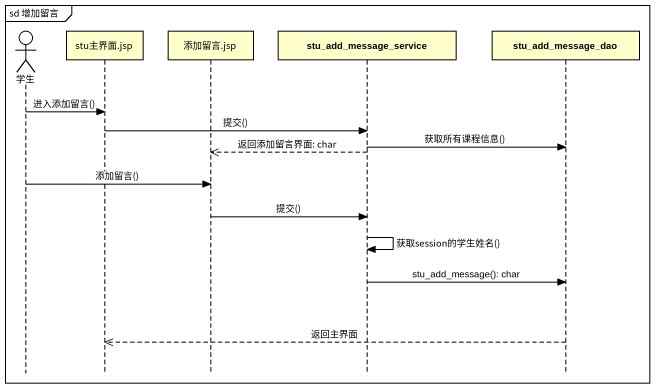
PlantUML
@startuml
mainframe sd 增加留言
hide footbox
actor 学生
participant "stu主界面.jsp" as stu主界面_jsp
participant "添加留言.jsp" as 添加留言_jsp
participant stu_add_message_service
participant stu_add_message_dao

学生 -> stu主界面_jsp : 进入添加留言()
stu主界面_jsp -> stu_add_message_service : 提交()
stu_add_message_service -> stu_add_message_dao : 获取所有课程信息()
stu_add_message_service -->> 添加留言_jsp : 返回添加留言界面: char
学生 -> 添加留言_jsp : 添加留言()
添加留言_jsp -> stu_add_message_service : 提交()
stu_add_message_service -> stu_add_message_service : 获取session的学生姓名()
stu_add_message_service -> stu_add_message_dao : stu_add_message(): char
stu_add_message_dao -->> stu主界面_jsp : 返回主界面
@enduml
